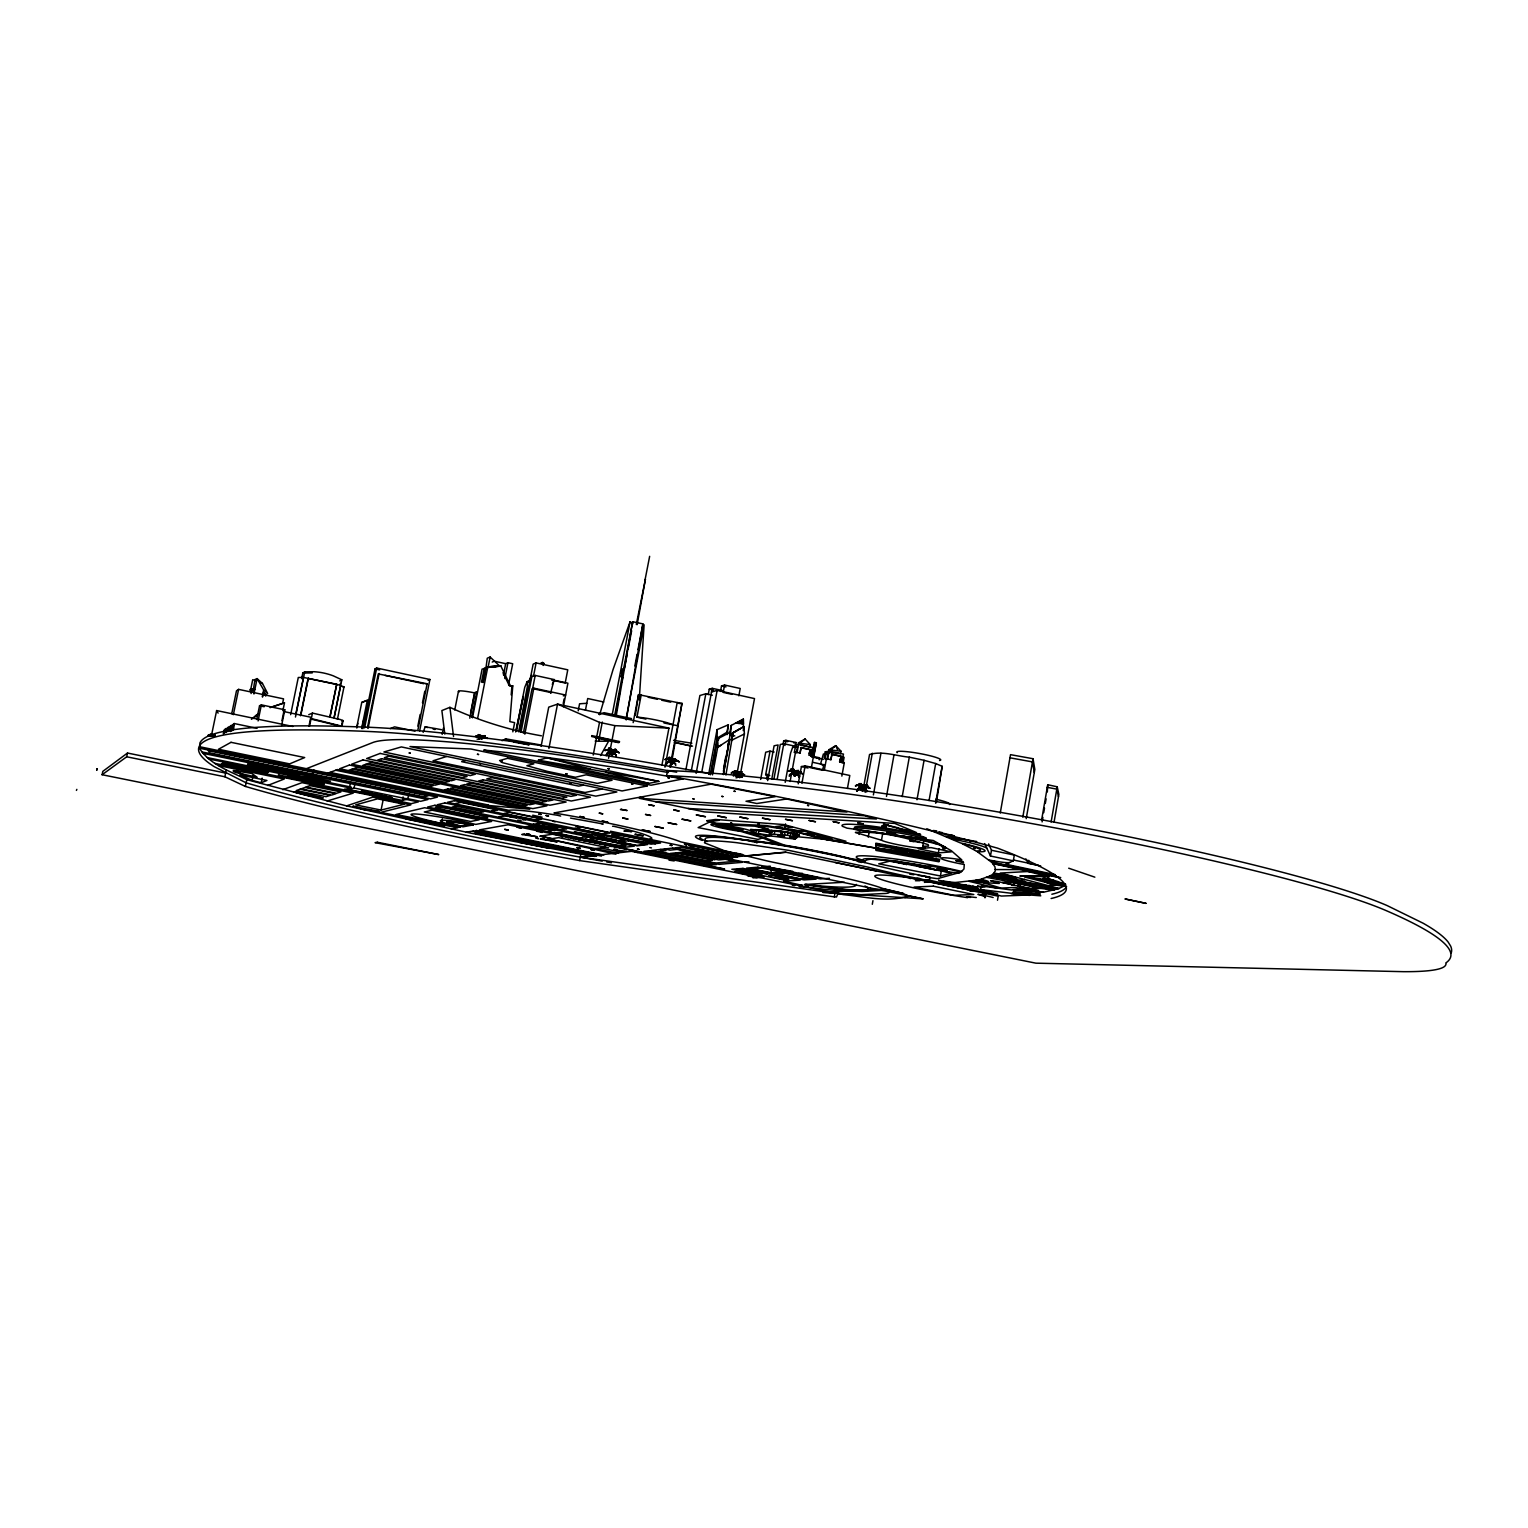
<?xml version="1.0" encoding="UTF-8"?>
<svg xmlns="http://www.w3.org/2000/svg" width="1528" height="1528" viewBox="0 0 1528 1528"><rect width="100%" height="100%" fill="white"/><g stroke="black" fill="none" stroke-linecap="round" stroke-linejoin="round"><path stroke-width="1.5" d="M738.712 776.988L738.043 776.3C734.892 777.637 740.488 775.708 736.84 775.517L738.979 776.358L737.432 775.479L737.451 777.599M209.527 735.541L210.482 735.006C210.157 736.152 203.339 734.739 212.927 735.656L208.362 735.465L211.246 735.56M676.446 760.161L673.848 760.829L678.585 761.269L673.848 760.829M743.276 720.013L743.41 723.565L736.248 722.763L740.259 723.508M794.942 774.677L793.72 773.856L794.942 774.677C797.54 776.549 791.217 774.562 794.942 774.677C794.885 772.843 795.286 775.899 794.866 775.441L793.796 775.364L794.789 776.109M862.155 789.861C863.626 784.609 858.43 780.006 862.212 787.111M742.856 723.489L742.933 719.764L737.394 722.763M794.541 775.269C795.801 769.711 791.428 765.986 794.598 772.499M794.426 775.995L794.961 773.722L795.935 774.734M737.566 776.892L737.928 772.175L734.28 770.838L737.871 771.984L736.706 772.614L737.585 774.238M671.671 760.734C671.862 758.518 670.716 757.067 668.653 757.506C675.013 756.914 668.615 765.986 674.459 762.338L675.796 765.433M292.898 726.488L216.632 710.558L218.103 713.118M611.678 754.545L612.079 749.694L608.488 748.376L612.04 749.503L610.78 750.114L611.544 754.393L614.428 753.304L616.338 755.634L614.428 753.304L612.938 753.495L614.523 754.374M616.433 751.146L613.836 751.814L618.553 752.254L613.836 751.814M213.137 735.942L210.367 734.013L213.213 734.93L211.934 735.426M862.059 790.587L862.518 788.314L861.295 788.448L862.461 789.25C862.594 787.474 862.728 790.453 862.365 790.014L861.124 789.67L862.25 789.976M910.058 853.56L910.153 851.86L933.054 856.024L932.424 857.514M792.975 770.876L794.503 775.746L792.975 770.876L788.391 770.819L790.855 770.322L793.204 771.793L790.205 770.36M910.822 855.183L911.185 852.127L931.984 855.928L931.144 858.774L910.822 855.183L911.089 853.655M911.013 854.095L911.185 852.127M725.915 775.002L733.077 732.657L743.964 726.583L744.403 733.975L736.171 778.038M96.971 768.89L96.722 770.322L97.104 768.737M1047.31 791.962L1047.75 784.743L1057.223 786.805L1058.866 794.464L1054.072 822.083M76.858 789.365L76.419 790.396M611.448 752.387C611.2 749.236 603.235 749.102 610.13 750.172L605.718 750.114L610.13 750.172L611.486 755.08L611.582 752.998L612.499 755.405L610.99 754.259L613.014 753.915L610.99 753.037L612.957 754.507L611.2 754.507L612.155 755.233M611.735 754.183L611.964 750.21L608.392 749.981L612.537 750.42L608.507 750.038L611.028 750.229M671.9 760.81L671.002 759.817C665.043 758.041 675.93 758.423 671.728 763.217M671.422 761.402L670.085 759.168L665.692 758.919L669.837 759.206L671.422 761.402C672.415 766.827 670.525 759.626 673.084 762.911L672.148 762.472L672.377 764.42L670.868 763.274L672.912 762.93L670.907 762.052L672.836 763.522L671.059 763.522L672.034 764.248M737.718 776.701L738.062 772.729L734.567 772.519L738.654 772.958L735.961 772.175L737.451 772.328L737.909 774.295M734.796 735.885L729.983 734.872L743.429 726.774L743.372 719.019L731.224 725.418L730.441 735.369L733.096 735.904M511.192 694.896L511.918 686.187L509.263 685.575L502.999 672.683M509.301 685.633L512.778 685.862L509.836 721.617L514.63 722.649L512.835 731.836M794.923 772.576L794.464 770.532L792.994 770.379C797.31 771.907 788.925 771.086 792.994 770.379L795.744 771.182L792.153 770.532L793.529 770.341C789.155 770.112 798.838 770.437 794.713 775.059M257.105 728.302L234.166 723.527L233.631 729.563L230.384 731.454L230.938 725.475L229.334 730.67M862.556 787.206L859.003 786.175L861.544 786.194L862.155 785.182L860.741 785.029C865.077 786.557 856.711 785.736 860.741 785.029L863.435 785.812L859.29 785.373L862.804 785.583L862.308 789.689L862.9 785.526L866.242 786.462L861.735 790.721L865.249 788.773L867.255 791.179L864.466 788.906L865.478 789.9M227.405 731.339L227.767 727.385L226.182 732.523M228.971 730.403L229.334 726.43L227.748 731.606M224.272 733.192L224.654 729.257L223.26 733.784M225.838 732.275L226.201 728.321L224.807 732.867M639.258 699.767L644.109 624.761L626.232 718.179M906.314 853.273L906.543 850.981M727.08 734.605L728.359 724.788L717.052 729.658L708.648 774.39M622.374 671.881L620.979 676.847M856.96 790.95L859.538 787.608L862.136 790.339L860.608 785.507L856.043 785.43L858.488 784.953L860.799 786.404L857.876 784.991M789.231 776.358L791.867 772.977L793.49 773.856C795.553 779.968 794.77 767.591 796.776 771.564L795.439 772.92M485.656 737.356L483.096 738.005L487.68 738.425L483.593 737.279L481.759 738.979L483.593 737.279L487.107 738.253L483.096 738.005M666.342 764.458L668.939 761.192L671.461 763.885M607.342 753.457L609.347 752.464L606.463 754.316L609.557 752.769C612.327 753.591 606.922 750.821 606.941 753.552L606.234 755.596L608.965 752.177L611.544 754.736M626.213 719.936L642.906 623.882L632.649 621.705L616.261 715.581M621.208 672.893L622.354 668.844M866.72 791.981L866.701 790.396M799.048 777.389L797.597 774.161L794.617 775.384L797.597 774.161L799.602 776.587L796.814 774.295L799.048 775.804M1065.551 885.075L1063.526 886.297L1052.257 884.502A67.748 5.654 10 0 1 1043.337 880.777L1051.589 882.496A22.175 1.853 10 0 0 1054.282 884.349L1058.484 884.999L1058.847 882.859L1056.784 882.706A21.144 1.776 10 0 1 1053.556 880.453L1053.842 880.357A30.235 2.521 10.1 0 1 1061.196 883.108L1065.704 884.254L1062.495 883.432L1062.113 885.571L1064.309 886.221M1058.006 883.49L1061.215 883.203L1060.833 885.342L1062.113 885.571M1058.484 884.999L1059.572 885.132L1059.935 882.993C1055.81 882.515 1058.637 881.446 1057.739 884.96M1062.514 886.183L1062.743 884.865M1063.221 885.839L1064.367 883.91L1064.156 886.297M1063.526 886.297L1063.755 884.96M1063.985 886.049L1064.29 883.757M1026.224 818.664L1034.838 769.443L1033.024 758.728L1010.524 754.66L1000.248 813.068M1020.322 886.183L1020.838 883.222L1018.469 883.337L1017.954 886.278L1032.45 888.704L1040.377 888.379A19.291 1.547 10.1 0 1 1053.384 890.27M1040.721 865.975L1028.191 863.339L1028.707 860.302M1041.58 820.135L1047.75 784.743M1042.096 821.911L1042.898 817.308M1043.7 812.705L1044.503 808.102M1045.305 803.48L1046.107 798.877M1032.45 888.704L1032.966 885.743M1051.111 822.026L1057.223 786.805M1039.861 894.243L1039.804 891.817A47.693 3.763 10.1 0 0 1013.732 890.022L1013.255 892.371A93.991 7.525 10.2 0 0 1039.861 894.243L1039.384 894.166A47.712 3.724 10.1 0 0 1013.331 892.352L1013.331 892.352M1052.868 884.693L1053.098 883.375M1053.48 884.884L1053.709 883.566M1064.462 884.54L1056.784 882.706M1057.166 882.63L1061.062 884.005M1056.879 885.113L1058.102 882.821M615.727 756.379L615.746 754.87M997.478 894.682A29.318 2.235 10.2 0 0 980.193 890.805L981.301 890.748L950.932 884.464L938.612 880.376L948.086 881.713A12.95 1.012 10.2 0 0 956.165 882.401L974.616 880.395A14.478 1.165 10.2 0 0 988.253 881.923A14.478 1.165 10.2 0 0 980.747 879.269L989.781 876.079L1057.987 888.895L1043.471 892.199A49.163 3.877 10.1 0 0 1011.746 890.022L981.301 885.992L980.67 889.563L1026.3 895.083L1001.356 896.057L976.927 889.716L977.557 886.164L982.981 887.042M991.481 850.256L1014.325 855.069L1013.312 860.837L990.469 856.024L991.481 850.256L988.635 843.914M997.497 900.24L998.204 896.172L785.621 852.166L723.89 857.915M1022.805 817.174L1033.024 758.728M1011.651 884.979L1014 884.865L1014.516 881.904M967.682 897.681A69.505 5.272 10.2 0 1 892.123 882.726A67.862 5.138 10.2 0 1 906.983 877.416L929.253 880.739L929.884 877.187A107.571 8.729 10.2 0 1 869.165 863.664L846.168 858.029A96.761 7.525 10.4 0 0 761.536 842.272L737.145 839.063A96.761 7.525 10.4 0 0 705.344 839.426M924.44 882.382L930.877 881.599M938.326 852.891L951.314 851.86L931.049 847.601L918.29 848.689L938.326 852.891L939.051 848.785M940.427 875.983L951.772 873.042L890.652 860.99L878.715 863.836L940.427 875.983L941.458 870.177M947.627 885.323L947.895 883.852M960.749 888.054L960.959 886.851M961.704 887.997L948.621 884.903M902.208 796.642L909.294 757.162C896.325 755.978 882.286 750.706 869.547 754.488L862.881 791.16M896.917 861.162L906.753 864.542L895.198 862.136L895.446 860.761M899.362 863.396L899.61 862.021M916.991 799.736L924.058 760.295L909.294 757.162M913.878 841.718L909.637 840.82L910.994 840.706L911.605 837.268M929.062 800.557L935.69 763.542L924.058 760.295M922.759 846.34L928.566 846.111L928.203 844.659C904.901 837.42 879.727 831.003 855.394 832.435L881.484 840.228A22.404 1.948 10.3 0 0 910.325 846.875A22.404 1.948 10.3 0 0 922.759 846.34L923.581 841.775M925.605 839.502L925.892 837.974A24.009 2.177 10.3 0 0 894.835 830.697A50.997 4.565 10.3 0 0 873.691 827.775L872.049 827.565A40.95 3.667 10.3 0 0 854.572 827.794L854.286 829.303L925.605 839.502A24.009 2.158 10.3 0 0 894.548 832.244A50.997 4.546 10.3 0 0 873.405 829.303L871.781 829.093A40.95 3.648 10.3 0 0 854.286 829.303M935.594 803.174L942.184 766.311L935.69 763.542M936.339 802.544L942.184 766.311M931.144 858.774L931.984 855.928M1044.159 878.466L1043.643 879.001A67.71 5.692 10 0 0 1044.484 879.555M865.192 792.383L872.297 753.228M859.022 834.422L859.844 829.857M873.386 794.923L880.93 753.285M868.248 837.191L869.088 832.493M886.488 796.432L894.033 754.679M881.484 840.228L882.745 833.218M872.297 904.289L872.946 900.68M820.498 764.191L823.382 754.03L828.233 753.915L827.221 759.397L825.216 758.977L826.228 753.476M824.146 758.003L825.273 751.852L829.379 751.05L843.475 754.106L841.317 762.434L842.31 756.952L844.105 757.334L843.093 762.835L841.317 762.434M813.011 762.376L823.726 764.688L822.713 770.303L809.84 767.534M824.337 770.016L826.419 758.747L830.907 759.722L831.92 754.221L841.164 756.226L839.617 761.803L841.164 756.226M828.883 749.713L828.405 752.254L840.553 753.801L841.03 751.241L835.816 745.664L828.883 749.713L841.03 751.241M829.379 751.05L827.221 759.397M831.06 751.738L831.538 749.178L835.816 745.664L837.497 749.732M831.92 754.221L830.907 759.722M841.852 776.129L844.316 762.606L839.617 761.803M847.429 788.448L849.797 775.479L805.122 765.891L801.417 766.578L798.227 783.845M1451.237 952.861A1138.436 94.297 11.1 0 0 1450.588 945.985L1448.162 942.088A1138.436 94.297 11.1 0 0 1423.16 923.237L1387.118 905.569A410.822 36.959 10.1 0 0 1053.9 822.064A410.822 36.959 10.1 0 0 667.545 770.551L666.571 775.651A410.898 36.347 10.1 0 1 1052.945 827.488A410.898 36.347 10.1 0 1 1386.297 910.669A1138.646 92.711 11.1 0 1 1445.851 962.926A447.246 35.411 10.1 0 1 1403.392 971.674L1035.889 963.175L102.109 774.734L126.709 756.78L224.883 776.778L245.397 786.442A359.901 25.537 10.8 0 0 537.226 852.853L579.628 860.589L834.288 896.86L834.937 893.25L580.296 857.151L631.541 851.344L843.399 894.644C864.6 896.707 887.501 902.571 908.129 896.115L903.258 893.46L883.241 888.647M839.349 890.308L836.504 896.993L834.288 896.86M723.584 768.737L725.724 757.029M727.882 745.32L729.181 740.373L728.188 745.645M773.932 778.917L780.292 744.48L783.788 743.735L796.852 746.562M783.062 744.231L783.692 740.813L785.908 740.335L796.107 742.551L795.477 745.989M777.274 778.917L783.788 743.735M784.953 745.492L785.908 740.335M769.826 834.001L770.418 830.812M753.648 832.836L754.24 829.647C747.631 832.053 756.475 834.097 760.104 833.791A12.148 1.012 10.5 0 0 770.8 834.345L769.119 833.696L774.276 834.307L774.868 831.098L772.308 830.487M785.201 782.317L790.606 753.075L792.631 747.383L795.4 746.81L797.406 747.249L796.394 752.75L794.388 752.311L795.4 746.81M760.791 868.019L751.318 868.764L770.876 872.774L771.736 868.133M790.11 781.476L795.534 752.082L800.061 753.056L801.073 747.555L810.375 749.56L808.828 755.176L813.526 755.959L811.463 767.247M780.674 834.517L781.266 831.289L787.971 832.072L787.378 835.3L774.276 834.307M797.024 752.616L798.552 744.365L812.724 747.44L810.547 755.806L811.559 750.305L813.374 750.687L812.361 756.188L813.526 755.959M782.221 834.574L782.813 831.366M784.685 828.501L792.688 827.546L783.52 825.617L775.594 826.591L784.685 828.501L785.526 823.898M784.552 834.861L785.144 831.633M801.073 747.555L800.061 753.056M751.814 832.932L768.317 836.007A23.226 1.91 10.5 0 1 784.991 837.936L795.458 839.101L789.67 837.21L796.718 837.783L790.32 835.854L790.912 832.626L794.636 833.276M801.933 783.234L805.122 765.891M793.013 836.446L793.605 833.218L799.125 834.899A36.214 3.056 10.5 0 1 797.75 836.026L797.196 835.74M810.279 744.575L809.821 747.154L800.271 745.072L800.748 742.512L805.103 738.998L810.279 744.575L798.17 743.047L805.103 738.998M809.171 753.342L810.375 749.56M796.145 834.918L793.204 834.555L797.31 834.555L796.718 837.783M795.152 837L795.744 833.791L797.31 834.555M796.546 834.67L785.086 831.996L758.709 830.067A42.02 3.495 10.4 0 1 768.317 830.411L771.315 831.519A12.148 1.012 10.5 0 1 772.175 832.072M796.432 837.478L797.024 834.25M813.202 748.567L814.653 742.379L812.017 756.704L813.736 757.067L816.372 742.742L814.328 742.436M813.794 755.08L816.372 742.742M819.142 759.817L819.524 757.793L810.547 755.806M741.92 723.794L742.646 719.955L736.916 722.897M742.474 723.909L743.372 719.019M743.219 730.594L743.964 726.583M739.743 777.809L754.507 698.582L717.167 690.369L711.418 692.05M760.657 779.452L765.7 752.234L770.016 751.146L774.104 752.024M752.273 832.779L752.865 829.609M752.406 829.761L760.638 830.965A12.148 1.012 10.5 0 0 771.296 832.282M769.749 775.594L765.662 774.734L770.016 751.146M755.787 833.066L756.379 829.895L750.611 829.437L753.037 830.43M766.559 779.013L767.419 774.333L765.662 774.734M767.667 780.598L774.104 745.798L778.096 744.957L771.736 779.299M758.385 833.467L758.958 830.277L755.462 829.589M691.286 770.971L705.841 693.769L712.354 695.202M708.247 694.629L709.259 689.204L712.22 688.326L722.725 690.618M696.138 773.302L712.22 688.326M701.772 772.175L717.167 690.369M720.49 691.439L721.522 685.938L724.578 685.041L740.221 688.479L738.845 695.832M724.578 685.041L723.202 692.394L732.141 694.361M710.329 774.811L717.224 738.081L717.052 729.658M711.208 772.824L717.587 738.864L730.499 732.122L723.432 774.601M711.513 773.053L712.392 768.431M713.251 763.809L714.989 754.565M716.422 746.963L716.88 744.499M712.01 773.894L712.888 769.272M715.047 757.735L715.906 753.113M718.294 740.392L719.019 738.1M712.506 774.887L717.702 747.249L717.587 738.884M726.717 733.574L728.359 724.788M729.906 732.447L731.224 725.418M723.393 771.315L727.328 750.324M723.393 773.932L729.849 739.418L732.485 739.896L731.568 740.736M731.645 740.297L733.077 732.657L739.762 728.932M661.91 765.184L668.939 728.13L557.529 704.121L548.724 707.139L541.103 746.332M664.966 767.151L677.21 702.536L638.513 694.629L633.165 722.61M669.913 767.132L681.985 703.338L677.21 702.536M670.83 766.789L681.985 703.338M685.881 769.826L699.9 695.507L705.841 693.769M612.117 715.257L630.071 621.781L632.974 623.768M614.695 715.295L632.649 621.705M615.555 714.626L619.566 693.655M621.8 682.004L622.698 677.343M624.494 668.022L627.168 654.06M628.065 649.4L631.637 630.758M608.564 758.289L614.829 725.647L668.939 728.13M636.297 624.494L645.427 579.169L637.138 624.665M649.648 556.326L645.179 579.188M634.846 665.979L637.081 654.27M637.978 649.61L642.906 623.882M635.323 715.448L638.513 694.629M645.962 719.096L636.966 717.148L641.244 694.705M578.214 710.826L579.57 703.797L586.79 703.281M562.017 831.538L561.788 832.817L554.645 832.664L582.149 838.299L582.512 837.058L589.827 837.229M585.453 710.214L587.707 698.525L603.789 702.02M593.227 755.042L599.511 722.362L557.529 704.121L548.915 748.491M598.709 740.736L602.299 722.037M579.628 860.589L580.869 854.171M519.921 731.797L533.157 664.126L536.099 662.904L567.767 669.818L565.207 682.997L551.627 680.036M520.991 732.294L531.839 676.77L535.201 675.433L554.225 679.578L550.577 693.12M533.52 676.102L536.099 662.904M501.203 816.85L499.102 816.659L506.971 815.856M523.34 733.249L532.011 688.841L533.807 688.154L565.646 695.049L563.316 695.87M532.623 688.612L535.201 675.433M524.83 734.166L533.807 688.154M506.876 816.334L509.836 816.391M517.686 820.135L521.124 820.555M523.588 819.18L522.748 819.772L525.575 819.848M552.296 684.372L554.225 679.578M563.202 703.568L564.099 698.926M563.374 706.738L567.9 683.207L553.136 679.998M503.476 674.956L505.692 663.687L507.945 662.694L512.701 663.744L508.614 684.563M504.851 678.547L507.945 662.694M500.84 776.53L383.91 751.986L401.348 746.925L616.873 791.981L595.805 796.145L500.897 776.3M515.662 731.969L523.264 696.596L516.502 731.186M516.178 730.346L524.753 687.313L527.064 681.774L530.846 679.425M518.66 731.816L527.389 686.378L527.064 681.774M519.615 729.601L526.721 696.653M442.165 734.395L443.445 727.958M454.752 709.947L458.438 691.401M441.458 823.401A47.005 3.171 10.9 0 1 411.758 814.118A47.005 3.171 10.9 0 1 457.464 820.192L475.762 824.413L491.653 821.434L424.65 807.739L396.058 814.5L460.329 827.316L441.458 823.401L442.356 818.932M470.548 713.099L474.539 692.891A13.886 1.509 11.1 0 0 461.647 690.904A13.886 1.509 11.1 0 0 459.183 691.936M469.803 718.198L474.883 692.49L476.793 691.706L471.77 717.205M472.477 717.797L482.084 669.13L485.942 668.175L483.115 682.558M510.199 685.308L500.802 665.941L485.637 667.736L482.867 681.66L481.473 682.195L484.223 668.29L485.942 668.175L487.26 658.205L490.125 657.021L499.885 666.246L492.474 667.01M477.653 718.294L487.795 666.876L500.802 665.979L489.533 666.743M485.618 667.736L488.101 667.316L490.125 657.021M381.083 810.069L404.156 804.244L377.569 798.819L355.623 804.893L381.083 810.069L383.299 799.068M350.198 784.208L349.129 789.556L402.361 800.462L403.067 796.909M417.832 726.125L420.162 714.474M422.473 702.842L424.803 691.21M419.627 730.976L429.903 679.482L376.671 668.022L375.028 668.92L362.976 728.589M402.361 800.462L407.823 799.029L408.549 795.458M441.63 729.735A34.074 3.209 11.1 0 0 434.926 728.455L425.166 726.831L423.161 732.332M356.673 727.634L361.773 702.383L368.343 699.748M356.941 727.882L357.858 723.317M361.658 728.34L367.274 700.55L361.773 702.383M361.926 728.608L363.798 719.401M364.6 727.901L376.671 668.022M349.129 789.556L354.057 788.009L354.782 784.418M367.446 727.653L378.276 673.924L427.152 683.78A716.938 131.523 -77.7 0 0 418.003 729.467M308.904 726.354L310.776 717.224L283.826 711.551L281.954 720.681M309.554 726.086L310.986 719.096L341.221 726.335M312.457 713.079L311.33 718.58L341.928 726.22L343.036 720.739L340.61 719.612L312.457 713.079L308.732 714.722M312.934 774.199L209.833 752.922L208.305 750.668L428.05 795.84L423.944 796.89L312.934 774.199L313.832 769.826M329.819 716.957L336.733 684.257L330.105 716.823M340.438 683.341L340.037 685.365L343.991 686.893L337.421 719.325M301.646 678.585L302.792 673.046L304.702 671.842L314.195 671.728A66.01 65.494 28.5 0 1 333.199 675.796L341.814 679.788L334.078 717.854L340.687 685.327L303.556 677.42L298.285 677.496L290.664 714.665M341.584 725.819L342.692 720.337M794.655 774.849L795.343 770.914L798.265 771.411L794.655 771.01L798.762 771.869C798.189 770.036 796.088 773.493 797.463 771.124L796.088 770.685L795.152 772.461M252.12 780.388L239.8 774.868L266.923 780.464L261.173 782.794L252.12 780.388L253.037 775.899M261.173 782.794L262.147 778.115M282.584 703.434L283.539 698.85L238.597 689.376L236.477 690.828L231.74 713.691M270.074 707.655L284.494 702.804L282.89 710.673L284.819 709.813L281.591 725.59M295.63 714.856L303.48 677.668M295.458 717.033L304.702 671.842M300.5 715.658L308.102 678.394L336.733 684.257M300.768 715.505L308.389 678.222M233.364 714.665L238.597 689.376M224.883 776.778L226.316 769.845M251.089 693.559L252.044 688.899L254.87 689.414L252.922 689.949M253.151 690.904L254.985 679.502L257.105 678.623L262.453 683.455L267.648 693.464L263.675 689.93L257.105 678.623L253.934 694.018M256.723 719.478L259.55 705.764L261.383 704.866L284.819 709.813M262.281 696.749L263.675 689.93M262.663 696.844L263.599 692.279L266.903 695.202M258.079 720.929L261.383 704.866M245.397 786.442L246.791 779.681C230.384 771.334 210.807 765.089 200.015 749.197L199.862 743.105A1204.026 90.649 9.7 0 1 369.241 727.29A402.59 34.819 10.6 0 1 709.718 773.645M211.552 735.063L216.632 710.558M126.709 756.78L127.492 753.037L225.647 773.072M737.68 776.472L738.406 772.691L741.214 773.168L737.737 772.767L741.729 773.607L739.991 772.671L741.596 773.645L738.177 774.18M102.109 774.734L102.815 771.373L127.492 753.037M671.709 763.007L672.473 759.225L675.338 759.702L671.842 759.301L675.892 760.142L673.237 760.142L674.631 759.435L673.179 758.996L672.205 760.696M875.888 845.442L940.197 857.055L940.713 854.859L875.869 843.189L875.945 850.408L938.899 861.773L939.338 860.741L939.682 859.309L930.781 857.705M212.889 736.114L215.161 735.503M611.754 754.736C610.703 751.661 615.23 747.746 612.403 752.101M211.876 735.98L209.431 735.426L212.526 735.484M672.396 761.135C675.07 756.513 670.945 761.154 671.518 763.771M738.406 774.62C737.661 771.239 745.511 771.793 738.75 772.251L737.718 777.236L740.469 775.823L741.959 777.389M862.346 790.224L864.332 785.411L863.072 787.531M599.644 714.741L613.072 669.493L630.071 621.781M481.683 738.253L481.836 736.19L485.197 735.77L483.421 736.209C479.754 737.012 489.552 737.661 481.454 736.572L485.446 737.394L483.707 736.477L484.834 736.954L481.721 738.291M542.956 663.267L540.893 663.095L542.402 662.464L543.185 665.463M230.384 731.454L232.542 724.501L232.008 730.518L234.166 723.527M611.678 755.195L612.422 752.826C620.33 749.675 616.223 749.866 612.499 752.865M671.651 764.229L674.326 760.256C681.373 761.02 673.332 758.9 672.473 761.88M685.747 846.703L686.397 844.889L684.353 843.8L742.207 855.947M611.391 749.828L611.907 751.795M528.592 682.386L531.725 674.899M856.769 790.836L860.016 787.913L861.085 788.505M931.335 857.705L931.908 856.387L911.089 852.586M857.284 791.046C855.222 790.11 862.728 785.602 857.857 788.906L859.538 787.608L861.124 788.467M343.991 686.893L342.998 687.142M600.599 755.558L608.621 741.175A375.048 357.762 53.1 0 1 595.194 741.118M864.561 787.226L869.413 787.665L864.561 787.226L867.197 786.519M481.224 737.986C480.002 733.975 475.896 737.317 481.74 736.649L477.767 736.267L480.651 736.076L480.327 737.012C481.855 740.182 479.811 733.02 481.53 736.974M666.934 762.587L669.34 761.498L667.316 762.491M707.082 854.381L694.132 851.669L698.258 850.905L708.782 852.949L698.258 850.905M796.928 772.595L800.806 772.079L802.315 773.951L800.806 772.079L796.928 772.595L799.583 771.907M789.823 774.429L789.308 775.269L792.325 773.302L790.167 774.314M739.839 774.314L744.556 774.753L739.839 774.314L742.417 773.645M481.454 737.356L484.261 736.706L482.676 736.267L481.606 737.852M857.533 789.04L857.857 788.906M793.433 773.913L791.867 772.977L793.49 773.856M670.486 762.09L668.939 761.192L670.525 762.033M737.566 857.055L690.217 847.314L691.095 846.302L688.593 844.965L741.366 856.1M904.958 897.662L906.925 895.446L922.664 898.789M990.755 875.544L1059.305 888.494L1000.21 873.08L1027.981 871.495L1048.934 876.805L1047.119 878.696L1048.8 878.982M542.937 662.694L544.14 663.763L543.147 662.617L542.058 663.591L542.402 662.464M251.432 719.306L256.914 714.531M253.113 718.542L258.614 713.748M863.11 788.295C875.926 782.89 860.035 789.308 864.943 785.717L866.242 786.462L862.193 785.602L864.943 785.717L863.626 785.296L862.747 787.054M738.387 775.326L740.316 773.569L744.021 774.581L740.316 773.569L738.463 775.364M733.325 775.957L734.968 774.696L737.47 777.294L736.057 772.671L732.848 771.965C728.417 775.135 734.223 770.761 732.198 772.633L736.057 772.671C728.608 770.819 740.125 772.843 737.451 777.351M675.796 763.904L672.931 762.529L674.574 763.408M733.669 775.498L736.534 775.517L735.197 775.135M717.224 738.081L727.614 731.816M717.32 740.182L717.702 747.249L721.369 745.053M477.061 739.132L479.945 739.17M717.702 747.249L729.849 739.418M339.751 680.934L341.814 679.788M1064.5 885.801L1058.637 888.685L990.373 875.773L992.474 874.627A14.115 1.165 10.1 0 0 1012.033 878.199A14.115 1.165 10.1 0 0 1013.255 876.747A14.115 1.165 10.1 0 0 993.716 873.156L995.301 870.979L994.976 866.834L992.474 863.282L1060.738 877.607M740.889 777.045L738.96 776.071M938.326 878.428L960.94 872.163L963.958 868.974L964.283 864.504A24.41 2.082 10.2 0 1 948.277 861.066L944.571 859.997A24.41 2.082 10.2 0 1 941.401 857.934L943.234 857.762A24.41 2.082 10.2 0 1 961.8 859.882L951.352 850.733L933.321 840.515L846.989 828.138L842.444 826.304A60.91 5.463 10.3 0 1 920.639 834.46L885.82 825.005M732.657 739.743L744.403 733.975M1013.541 890.767L1013.599 890.729A47.693 3.744 10.1 0 1 1039.67 892.524L1035.774 892.505M1064.386 884.979L1062.342 884.254M762.491 837.917L709.584 822.007L698.143 827.584L758.117 839.407L762.491 837.917L778.019 844.163L773.512 843.456A75.197 5.902 10.4 0 0 745.588 839.961L742.398 839.464A79.38 6.188 10.5 0 0 702.307 840.419M690.217 847.314L693.54 845.71M483.574 735.751L484.911 735.713L482.313 736.229M428.088 680.342L429.903 679.482M284.494 702.804L272.652 706.662M426.197 684.219L427.152 683.78M492.226 662.063L494.193 661.185L505.692 663.687M938.822 878.696L936.301 878.524A83.18 6.36 10.2 0 0 925.662 877.091M1013.312 860.837L1005.653 864.218L1055.237 874.627M214.474 734.892L213.118 735.102L214.531 735.293M935.193 856.444L936.473 856.807M390.213 728.627L394.568 726.87L415.043 731.186M541.428 735.808A375.048 357.762 53.1 0 1 449.901 707.33L441.878 710.558L444.801 734.089M306.421 768.679L372.717 742.57A335.95 29.051 10.6 0 1 668.424 772.557M288.123 776.205L316.602 782.03M267.648 785.487L284.246 779.013L218.924 765.662M328.081 773.149L337.516 769.558L529.815 809.21L482.581 804.931M282.737 789.689L302.009 782.661L353.216 793.127L327.126 801.035M272.118 768.66L269.711 769.52L296.604 775.04M512.778 685.862L511.918 686.187M296.814 779.452A58.79 4.259 11.1 0 1 280.961 776.3L278.306 775.04L324.261 784.208L281.133 776.243M826.037 839.407L846.034 841.259L783.864 824.566L715.486 819.466L706.834 820.689L716.517 823.229L766.54 825.559L788.811 829.685L826.037 839.407L894.396 851.306L823.248 839.139L787.722 829.819L769.52 826.858L757.582 826.285L768.794 829.456L754.756 826.151L721.006 824.566L763.962 837.42L770.494 835.186M269.157 769.673L272.805 768.45M246.791 779.681L346.589 805.886L372.775 797.119L410.803 804.893L380.701 812.361L457.674 827.832L451.257 829.035M446.501 756.513L433.035 760.791L585.09 792.497L602.051 789.04M502.024 740.66L505.195 739.647L529.032 744.69M598.689 714.359L604.095 712.697L631.541 718.618M465.562 760.505L461.666 761.67L578.768 786.137L583.409 785.144M538.41 760.161L547.1 757.831L658.835 781.381L648.789 783.386L538.41 760.161L658.835 781.381M673.581 740.335L691.897 743.219M781.266 831.289L773.397 830.678A25.938 2.177 10.4 0 1 780.235 830.946M615.364 749.694L613.034 749.981M793.872 743.009L796.107 742.551M794.579 745.206L798.552 744.365M797.406 747.249L792.631 747.383M675.414 758.709L673.046 758.996M794.388 752.311L795.534 752.082M349.549 788.372L344.201 789.441L389.373 798.208L344.468 789.575L392.104 797.654L376.022 794.044M455.554 803.518L461.055 802.41L497.536 809.955L491.729 810.986M816.697 758.346L819.524 757.793M798.609 770.399L796.126 770.704M825.216 758.977L826.419 758.747M1057.968 883.642L1054.511 883.031A22.175 1.853 10 0 1 1051.818 881.981M980.67 889.563L984.299 890.652L976.927 889.716M822.007 764.993L823.726 764.688M866.261 785.048L863.759 785.335M843.093 762.835L844.316 762.606M466.307 832.206L471.808 831.232L579.57 853.273A37.551 2.502 10.7 0 0 594.812 856.425M560.681 816.067L557.548 815.284A73.401 5.482 10.7 0 0 508.9 810.337L199.958 746.791M481.759 832.206L480.422 832.435L575.712 851.325M485.216 831.614L483.86 831.843L579.666 850.829M535.965 823.764L538.906 823.248L566.277 828.864L560.394 829.799L533.253 824.222L557.109 828.252M529.758 825.063L533.883 826.132M541.046 823.114L544.369 823.955M552.601 821.147L555.084 821.835M570.536 818.091L603.216 823.993L602.223 824.146M524.868 826.858L528.268 826.285L554.377 830.468L528.994 826.228M717.95 856.291L712.411 855.355M509.626 816.888L516.483 817.9M921.212 866.28L908.167 863.798L930.074 867.923M550.901 824.91L548.953 825.216L562.266 827.24M535.679 829.074L539.136 828.501M538.429 829.628L541.81 829.093M536.614 831.175L542.23 832.493M550.386 829.284L555.008 830.487M562.743 827.584L566.945 828.615M575.521 825.846L578.883 826.744M547.654 831.519L551.092 830.984M553.518 834.078L539.69 836.179L551.837 838.662L540.874 836.007M738.941 776.014L741.386 776.797M543.032 838.299L544.35 838.719M615.937 854.228L548.743 839.101L558.77 837.65L608.698 847.849M561.731 838.261L562.781 838.108M799.125 834.899L794.789 834.937M861.907 787.799L860.608 785.507M567.652 839.464L568.722 839.311M573.153 838.796L574.108 838.662M213.576 735.312L215.352 735.063M578.539 839.884L579.513 839.751M585.53 838.91L587.783 839.502M710.673 821.472L719.363 820.269M252.044 688.899L250.095 689.434A42.306 4.03 11.3 0 0 251.012 690.885M583.925 840.992L584.899 840.858M589.292 842.1L590.285 841.966M1052.62 881.484A22.156 1.853 10 0 1 1051.971 881.159L1051.894 880.72A22.175 1.853 10 0 0 1051.493 880.854M594.678 843.189L595.653 843.055M600.046 844.296L601.039 844.163M628.81 840.725L619.031 841.966L637.539 845.767L647.547 844.564L628.524 840.763M605.394 845.385L606.406 845.251M610.761 846.474L611.773 846.359M595.251 848.594L605.928 847.276M621.151 846.13L622.985 846.684M739.055 772.499L741.443 772.213M645.809 844.316L636.412 845.442L619.317 841.947M626.461 851.211L613.626 849.912L622.03 851.631L619.852 851.879L600.58 847.944M864.141 788.906L865.249 788.773M634.788 851.936L639.716 852.166L637.271 852.433M596.302 856.349L584.556 853.98L597.104 855.642M647.7 851.841L651.234 851.44M642.811 853.025L643.861 852.91M648.139 854.114L649.19 853.999M746.466 870.635L767.514 873.92L740.87 869.165L736.553 869.623L756.952 873.768L762.816 873.519L760.295 873.424M653.449 855.202L654.519 855.088M658.759 856.291L659.848 856.177M664.069 857.38L665.158 857.265M756.952 873.768L761.383 873.328L740.87 869.165M669.379 858.469L670.467 858.354L552.487 834.231M674.688 859.538L681.087 860.531L679.979 860.627M674.192 860.952L669.016 860.149M685.27 861.716L696.959 863.778L695.832 863.874M745.377 856.081L786.003 852.299M969.172 887.462L960.042 888.074M690.561 862.785L691.668 862.69M1043.681 878.886L1051.952 880.338A22.156 1.853 10 0 0 1051.57 880.892M1044.808 879.326L1043.567 879.44A67.71 5.692 10 0 0 1047.158 881.312M707.12 863.989L710.921 863.664M701.123 864.943L724.597 869.05L508.06 824.776L479.525 829.857L588.471 852.032A289.231 21.125 10.7 0 0 603.904 854.973M744.766 862.117L748.911 861.773M706.394 866.032L707.521 865.937M711.647 867.102L712.793 867.006M716.918 868.171L718.064 868.076M770.265 866.166L761.651 866.854L820.326 878.906L829.475 878.333M735.006 871.552L764.038 877.129L752.979 877.874M738.673 872.813L762.701 877.206M744.212 873.959L746.103 873.825M770.876 872.774L780.541 872.087M792.726 871.323L767.381 867.197M859.099 783.558L860.608 784.055L859.309 783.73M749.751 875.086L751.642 874.952M487.795 666.876L500.802 665.979M755.271 876.212L757.181 876.079M802.238 873.271L798.284 873.558L819.6 877.931M918.92 866.567L935.48 869.833M302.792 673.046L312.247 672.912M774.219 877.664L783.253 877.072M940.847 870.903L958.992 873.156M864.905 885.973A114.829 8.213 10.5 0 1 805.428 884.445L844.373 882.248M1053.785 876.136L1056.192 876.002L991.958 862.518L977.232 851.669A41.905 3.763 10.2 0 0 960.482 842.94L926.847 828.749M238.062 770.933L236 771.43L243.659 774.677M886.737 890.155L861.926 891.492L827.698 889.716L806.555 887.023A42.096 2.903 10.5 0 0 804.32 884.502A117.618 8.423 10.5 0 0 870.177 887.959M983.173 882.649L999.293 883.471L990.526 880.682L996.81 881.369L1038.62 890.576L1014.516 887.501L1000.974 888.074L983.173 882.649L968.981 881.312L997.211 888.226M948.792 885.266L946.921 885.361L947.188 883.891L948.831 884.215M956.375 885.17L958.171 885.075M960.539 885.113L962.831 884.999M964.55 884.769L965.925 884.712M829.188 891.741L884.559 889.124L903.258 893.46M963.385 885.705L965.677 885.591M960.195 885.953L961.991 885.877M968.37 885.571L969.764 885.514M966.231 886.278L968.504 886.183M963.996 886.737L965.791 886.66M972.209 886.355L973.603 886.297M969.058 886.87L971.35 886.775M971.904 887.462L974.195 887.348M976.029 887.157L977.442 887.099L943.234 881.408L967.797 887.539M796.699 836.389L797.75 836.026M974.73 888.054L977.022 887.94M977.557 888.627L978.722 888.589L961.685 885.056M1048.609 885.495L1056.803 885.132L1055.753 883.26M975.361 889.525L978.436 889.391M982.351 890.175L981.052 890.232L984.872 891.015M969.974 891.244L974.406 891.053L930.8 882.057M981.587 891.512L983.975 891.817A25.976 1.986 10.2 0 1 997.459 895.141M989.972 891.76L988.673 891.798L997.593 893.651M341.623 720.777L343.036 720.739M916.743 880.243L929.903 880.128M1048.934 876.805L1019.883 876.002L1045.438 875.926M915.444 880.739L919.99 880.701M924.535 880.663L931.335 880.606L977.729 890.9A33.501 2.559 10.2 0 1 982.79 893.173M612.575 826.285L613.683 826.266A73.401 5.482 10.7 0 1 649.667 839.292M649.744 847.582L651.444 847.887M638.914 849.339L637.348 849.014L639.01 849.32M995.205 869.566L1021.201 869.604M1035.889 891.798L1040.281 891.874M1037.283 892.085L1043.471 892.199M1040.778 895.809L1011.116 893.613M688.058 808.484L876.423 819.008L864.37 815.723L655.569 801.684M837.172 893.364L923.275 898.865L675.109 847.811L680.858 847.18L732.275 857.743M1023.454 891.034L1031.878 891.607M1024.543 891.301L1028.822 891.607M896.726 827.737L916.342 832.493L894.759 823.42L704.255 811.865L639.258 798.284L846.913 812.036L786.691 798.991L756.78 803.518L745.989 801.245L775.25 796.68L711.074 784.15L553.957 812.972A106.215 7.888 10.7 0 1 680.819 841.909L741.252 854.61M1023.913 894.911L1029.643 895.389M795.668 836.58L823.248 839.139M950.932 884.464L939.911 883.432L966.135 887.615M803.155 833.562L818.149 834.976M816.888 837.268L831.881 838.7L804.301 831.232L788.811 829.685M933.13 830.506L936.702 830.869M942.127 832.512L938.689 832.168L954.465 835.988L951.428 835.033M738.788 829.895L742.914 829.838L726.297 826.151M1027.981 871.495L1032.393 871.953M1060.356 883.948L1062.877 884.043M776.892 878.218L788.811 879.288L780.56 876.537L768.622 875.468L771.564 877.129M1044.216 878.313L1047.329 878.81M1046.05 878.619L1042.745 878.313A68.855 5.806 10 0 0 1044.14 879.345M771.373 830.525L769.787 830.563L771.392 831.156A12.148 1.012 10.5 0 1 760.696 830.602L758.958 830.277M1045.897 879.44L1042.573 879.269A68.875 5.787 10 0 0 1047.138 881.541M743.41 723.794L735.904 722.954L738.922 723.508M984.299 890.652L978.34 889.984L992.703 893.517M795.992 774.371L797.788 775.288M337.459 725.895L340.515 726.239M886.947 825.044L888.322 825.082L883.337 824.222L898.254 827.851M875.926 848.135L906.467 851.784M775.097 830.965L791.332 832.55M751.757 841.603L755.634 842.119M945.584 882.153L950.282 882.783M947.914 882.897L951.982 883.432M950.244 883.642L953.682 884.101M960.367 872.45A18.584 1.509 10.2 0 0 945.947 868.649A18.584 1.509 10.2 0 0 927.152 865.956L925.338 866.051A60.585 4.851 10.3 0 0 864.103 860.894L849.606 858.373A75.197 5.902 10.4 0 0 784.552 845.175L763.962 837.42M772.003 830.602L768.317 830.411M921.288 837.306L925.892 837.974M1045.4 879.288L1047.196 879.631M887.749 860.57L890.652 860.99M214.741 735.827L213.194 735.598L214.207 735.999M771.277 830.334L772.71 830.716M1027.809 876.996L1044.789 879.67M1044.598 880.185L1024.524 877.015L1056.803 885.132M1059.401 883.661L1062.724 884.234M1059.572 885.132L1060.833 885.342M888.78 861.066L895.198 862.136M677.954 703.224L681.125 703.739M663.954 722.973L677.744 725.724M513.484 742.016L528.822 744.843M945.526 836.255L976.755 841.546M1046.986 879.517L1053.403 881.274A21.144 1.776 10 0 0 1056.65 883.509M919.321 855.107L917.277 855.222L919.245 855.565M923.275 856.272L927.305 856.998M875.888 843.914L940.541 855.584M875.907 847.792L910.764 854.076M915.215 854.897L919.665 855.699M875.926 849.281L939.338 860.741M1009.97 757.812L1032.47 761.899L1034.303 772.519M910.898 853.674L931.717 857.456M1056.612 884.254L1054.664 883.891M587.44 855.374L471.808 833.371L346.589 805.886M602.242 861.143L537.894 849.434A359.844 25.976 10.8 0 1 246.142 782.833L214.207 766.655A1204.198 89.35 9.7 0 1 368.401 731.473A402.666 34.323 10.6 0 1 676.675 772.194M606.941 753.552L606.349 755.405M708.591 853.063L731.95 857.838M1047.291 787.34L1056.822 789.136L1058.465 796.756M787.378 835.3L790.32 835.854M1054.186 890.041L986.381 877.32M733.039 859.213L720.013 856.692M989.437 876.27L1057.395 889.067M1048.705 879.039L1050.424 879.288M909.58 863.874L914.145 864.772M318.512 783.749L319.638 783.959M596.359 855.47L472.897 831.041L576.342 852.07A30.35 2.025 10.7 0 0 596.073 856.349M745.626 869.833L748.51 870.406M614.199 848.957L616.949 849.511M660.325 849.472L665.941 850.619L658.396 851.44L715.161 863.072L735.121 861.314L677.095 849.396L670.085 850.16L664.432 849.014M207.254 757.582L351.249 787.092M406.773 798.476L420.639 801.321L427.916 799.507L203.167 753.38M354.057 788.009L407.823 799.029M209.183 759.053L351.516 788.219M404.5 799.068L418.328 801.894L411.204 803.671L214.875 763.37M783.692 881.14L802.372 885.4A28.822 1.986 10.5 0 1 798.743 885.896M748.701 875.678L757.812 877.549M747.479 875.754L756.589 877.626M548.743 839.101L618.458 853.331M835.033 862.461L876.155 870.903M335.721 770.246L516.292 807.452M330.01 772.404L488.406 805.008M532.718 815.226L542.154 817.174M610.474 831.232L736.286 857.112M199.996 748.319L437.39 797.119L430.476 798.857L202.097 751.967M299.144 774.219L249.293 763.618L247.479 764.286L270.914 769.1M1016.636 882.344L1020.838 883.222M1014.267 882.458L1018.469 883.337M1040.377 888.379L1010.084 882.057L1002.349 882.439L1014 884.865M950.053 885.762L960.997 888.035M730.709 735.025L732.561 735.407M910.994 840.706L919.455 842.482M991.615 862.04L1055.733 875.506M992.742 863.645L1058.847 877.492M1013.408 859.997L1038.18 865.211M259.55 705.764L264.21 706.738M736.343 853.197L742.723 854.534M591.756 735.598L619.585 741.538M595.557 736.821L611.773 740.278M591.584 736.515L619.413 742.436M595.366 737.737L618.534 742.665M375.028 668.92L379.632 669.913M385.113 675.395L423.905 683.742M599.511 722.362L614.829 725.647M801.417 766.578L808.083 768.011M674.306 742.226L692.547 746.141M675.28 742.665L691.344 746.122M783.692 740.813L787.76 741.691M534.743 689.071L551.665 692.719M825.273 751.852L829.284 752.712M800.557 747.65L809.84 749.656M831.366 754.316L840.61 756.322M811.654 756.914L823.267 759.416M648.197 697.265L657.212 699.232M661.739 700.225L670.754 702.192M721.522 685.938L725.972 686.931M709.259 689.204L713.461 690.121M981.301 885.992L984.853 886.966M368.076 792.516L388.895 797.177L361.353 790.969M936.015 869.795L924.249 866.109A60.356 4.832 10.3 0 0 890.881 860.933L871.094 859.194A139.124 11.078 10.1 0 0 865.268 861.334L856.1 860.092L864.466 862.518M1050.023 879.307L1053.842 880.357M1049.889 880.128L1052.525 880.854M540.836 744.957L505.099 738.75L506.799 739.858M433.112 729.047L435.022 729.505M861.696 862.48L857.991 861.582L858.927 861.162A73.153 5.73 10.4 0 0 754.24 841.317L757.029 842.94M605.871 772.308L648.789 783.386M547.1 757.831L590.534 769.081M820.479 837.611L818.779 837.153L827.851 838.299M1051.207 879.574L1052.83 880.185M800.424 830.831L802.544 831.423L792.765 830.086M639.869 797.215L644.721 798.647M793.567 834.861L794.694 835.186M425.166 726.831L427.573 727.557M1057.242 882.993L1054.645 882.21A22.156 1.853 10 0 1 1053.518 881.828M1057.185 883.356L1054.587 882.573A22.175 1.853 10 0 1 1053.441 882.21M632.592 850.256L635.915 851.287M957.368 883.279L959.813 884.063M952.651 882.668L954.981 883.413M1052.486 883.184L1050.118 882.401M1051.34 882.363L1052.563 882.745M752.941 830.105L754.393 830.583M1068.702 868.21L1094.85 877.168M260.753 682.844L262.453 683.455M884.559 889.124L880.529 887.634A97.696 6.991 10.4 0 0 844.277 877.912A383.604 25.441 10.6 0 0 810.833 870.387L803.919 868.878A383.604 25.441 10.6 0 0 768.24 861.2L724.005 850.561L704.694 842.921A96.78 7.411 10.4 0 1 736.477 842.654L788.983 850.408L868.515 867.255A107.59 8.595 10.2 0 0 929.253 880.739M864.103 860.894L857.857 858.469A67.71 5.463 10.3 0 1 876.976 856.711L895.943 859.061A67.71 5.463 10.3 0 1 961.647 871.418M613.186 753.877L612.27 753.839M479.505 738.941L478.971 738.941M706.834 820.689L709.584 822.007M981.683 891.607L982.905 892.027A36.844 2.808 10.2 0 1 983.173 894.377M801.054 884.693L802.372 885.4M749.809 841.355L748.414 840.553A78.902 6.15 10.5 0 0 707.33 841.47M256.036 680.686L252.731 679.693L250.516 690.408M673.084 762.911L672.167 762.854M738.979 776.358L738.043 776.3M863.473 789.308L862.518 788.314L862.289 789.441M741.844 777.389L740.469 775.823L740.622 776.892M480.842 738.559L479.563 736.42C472.286 736.477 475.475 735.751 479.83 737.279L475.8 736.362L479.563 736.42L480.269 737.757M965.295 839.598A19.826 1.814 10.1 0 0 952.116 839.044L952.288 839.273M263.599 692.279L265.776 696.099M1025.88 858.908L1028.191 863.339M984.72 843.571L990.469 856.024M449.901 707.33L453.549 736.534M952.116 839.044A37.933 3.438 10.2 0 1 987.031 848.575M1009.454 862.537A15.07 1.318 10.1 0 1 989.17 859.997M734.834 829.609A11.938 0.993 10.5 0 1 718.446 826.361A11.938 0.993 10.5 0 1 720.91 825.406M753.037 832.206A19.654 1.623 10.5 0 1 745.435 831.881M722.324 824.967A19.654 1.623 10.5 0 1 741.577 828.329A19.654 1.623 10.5 0 1 753.132 831.786M452.498 825.177A43.051 2.903 10.8 0 1 464.856 822.771M1024.562 879.326A25.212 2.082 10.1 0 1 1003.648 877.989M1051.646 883.088A68.875 5.787 10 0 1 1049.239 882.286M794.732 885.552A28.822 1.986 10.5 0 1 792.287 885.266M1066.582 886.526A784.914 65.055 11.2 0 1 1051.856 894.243M935.709 799.182A25.995 2.655 10.2 0 1 949.442 804.511M897.261 752.712A22.328 2.579 10.2 0 1 920.104 753.61A22.328 2.579 10.2 0 1 939.567 760.524M984.796 897.738A34.361 2.579 10.2 0 0 977.863 894.357L978.588 894.338A21.717 1.643 10.2 0 1 993.162 897.509M976.296 897.528A34.361 2.579 10.2 0 1 968.867 896.649L966.422 896.898A57.434 4.336 10.2 0 0 970.49 897.452M804.817 887.042A42.096 2.903 10.5 0 1 799.717 886.717M856.329 884.406A181.756 13.103 10.6 0 1 805.428 884.445M636.966 717.148A21.698 2.407 10.8 0 1 657.556 720.318A21.698 2.407 10.8 0 1 672.969 724.921M601.516 856.081A66.926 4.527 10.7 0 1 584.403 852.529L476.048 830.468L587.058 852.204A290.263 21.163 10.7 0 0 600.466 854.782M1051.13 898.502A785.067 63.947 11.2 0 0 997.746 848.212A402.723 33.731 10.6 0 0 666.571 775.651M318.072 783.883A54.951 3.973 11.1 0 1 302.907 780.693M822.904 892.467A359.844 25.976 10.8 0 0 827.125 892.829L861.353 894.663L882.821 893.574A97.696 6.991 10.4 0 0 887.348 890.442M611.429 862.766A359.844 25.976 10.8 0 1 606.75 861.945M740.66 831.347A19.024 1.566 10.5 0 1 714.55 826.19A19.024 1.566 10.5 0 1 718.466 824.681M977.557 886.164A69.486 5.348 10.2 0 1 982.428 887.271M909.695 874.15A67.862 5.214 10.2 0 1 913.954 874.742M918.366 875.372A67.862 5.214 10.2 0 1 929.884 877.187M910.077 878.562A60.318 4.622 10.2 0 1 911.127 878.352M916.895 878.237A60.318 4.622 10.2 0 1 919.646 878.39M1045.114 879.498A67.748 5.711 10 0 1 1043.72 878.619M1052.544 881.847A22.175 1.853 10 0 1 1051.894 881.541M368.095 728.455A720.605 118.783 -77.7 0 1 379.154 673.466M479.658 763.522L480.671 763.733L479.658 763.522M613.396 750.687L615.86 751.184L611.945 750.305L615.994 751.146C612.04 745.626 611.047 757.85 612.212 751.642L613.244 750L614.753 750.439L613.396 750.687M679.081 761.918L678.298 761.173L679.081 761.918M619.069 752.884L618.305 752.158L619.069 752.884M739.113 773.13L740.488 772.901L739.113 773.13M797.406 771.831L794.56 776.09L797.406 771.831L800.806 772.079L797.406 771.831M937.161 868.592L946.882 870.349L937.161 868.592M605.069 750.534L606.043 749.981L605.107 750.63M665.005 759.55L665.998 758.996L665.005 759.55M671.117 759.244L672.587 759.454L668.576 759.053L671.117 759.244M668.022 758.633L670.314 760.065L666.838 758.461L668.022 758.633M565.952 773.703L566.984 773.932L565.952 773.703M569.887 782.909L570.88 783.138L569.887 782.909M787.76 771.277L788.83 770.704L787.76 771.277M855.413 785.889L856.52 785.335L855.527 785.984M608.068 768.622L609.137 768.87L608.068 768.622M631.752 783.883L632.783 784.112L631.752 783.883M668.061 777.771L669.13 778L668.061 777.771M993.448 873.538L992.856 874.322L1000.038 876.098L1013.656 877.664L993.448 873.538M693.005 798.819L694.018 799.048L693.005 798.819M721.846 796.355L722.878 796.585L721.846 796.355M734.109 791.198L735.159 791.428L734.109 791.198M717.74 829.857L717.74 829.857M485.579 738.253L483.364 737.642L485.579 738.253M730.842 823L731.778 823.21L730.842 823M869.871 788.314L868.993 787.55L869.871 788.314M616.09 752.043L613.779 751.394L616.09 752.043M675.968 761.039L673.619 760.39L675.968 761.039M758.155 823.955L759.11 824.165L758.155 823.955M741.806 774.486L739.456 773.856L741.806 774.486M479.41 734.892L478.111 734.701L481.511 735.789L478.436 734.624L479.41 734.834M798.819 772.786L796.374 772.117L798.819 772.786M750.554 836.313L750.554 836.313M766.426 831.003L767.362 831.213L766.426 831.003M866.28 787.359L863.836 786.691L866.28 787.359M807.548 805.351L808.579 805.6L807.548 805.351M696.386 814.94L705.42 816.697L696.386 814.94M777.064 830.946L778 831.156L777.064 830.946M609.787 748.586L608.87 748.319L609.787 748.586M886.794 832.302L895.637 833.982L886.794 832.302M669.665 757.563L669.684 757.487M955.936 860.684L963.538 862.728L963.022 861.525L955.936 860.684M802.353 830.411L803.308 830.621L802.353 830.411M797.406 835.644L798.342 835.854L797.406 835.644M735.56 771.029L735.56 771.029M792.383 769.195L791.065 769.004L792.383 769.195M838.891 839.636L839.827 839.846L838.891 839.636M865.765 784.647L866.911 784.819L865.765 784.647M230.995 742.321L218.485 749.255L289.632 763.885L304.683 757.544L230.995 742.321M642.276 829.971L650.298 831.538L642.276 829.971M635.19 834.269L643.04 835.816L635.19 834.269M654.939 826.476L663.152 828.081L654.939 826.476M668.214 822.809L676.617 824.451L668.214 822.809M740.927 771.812L741.997 771.984L740.927 771.812M682.099 819.199L690.713 820.899L682.099 819.199M793.758 771.544L791.217 771.544L793.758 771.544M736.687 773.302L734.242 773.302L736.687 773.302M223.355 762.969L221.331 764L266.197 773.168L268.489 772.213L223.355 762.969M670.544 759.779L668.118 759.779L670.544 759.779M610.436 750.764L608.048 750.745L610.436 750.764M614.829 749.293L615.841 749.446L614.829 749.293M479.582 736.954L477.271 736.954L479.582 736.954M882.897 851.363L882.897 851.363M911.567 837.955L912.541 838.184L911.567 837.955M210.883 735.923L208.973 735.923L210.883 735.923M984.739 881.121L975.571 880.243L979.773 879.536L984.739 881.121M929.291 841.794L930.265 842.024L929.291 841.794M907.594 853.235L910.23 853.713L907.422 853.331M905.626 855.298L905.626 855.298M943.731 847.371L944.705 847.582L943.731 847.371M924.726 858.66L924.726 858.66M969.688 841.279L970.681 841.508L969.688 841.279M915.558 865.001L915.558 865.001M233.688 770.551L233.306 770.704A42.44 2.961 11.1 0 0 236.248 772.652L257.105 777.179L251.681 773.454L233.688 770.551M974.043 848.155L975.017 848.365L974.043 848.155M940.885 869.394L940.885 869.394M961.589 861.964L961.589 861.964M349.415 765.05L339.636 768.756L532.852 808.618L546.89 805.829L349.415 765.05M362.995 759.913L351.669 764.21L549.984 805.218L566.124 802.028L362.995 759.913M380.128 753.419L366.644 758.537L571.262 801.016L590.476 797.196L380.128 753.419M807.242 833.562L814.176 834.918L807.242 833.562M993.735 861.085L994.69 861.295L993.735 861.085M593.934 833.868L591.794 834.632L602.166 836.695L604.362 835.931L593.934 833.868M778.038 835.568L784.513 836.847L778.038 835.568M352.223 769.1L349.053 770.227L429.253 786.767L432.94 785.774L352.223 769.1M357.399 767.266L354.076 768.45L435.098 785.182L438.937 784.131L357.399 767.266M366.204 764.153L362.881 765.318L445.336 782.393L449.194 781.343L366.204 764.153M371.208 762.376L367.981 763.522L451.257 780.77L455.019 779.738L371.208 762.376M381.561 758.709L377.683 760.084L462.545 777.695L467.052 776.472L381.561 758.709M388.685 756.169L384.368 757.697L470.318 775.575L475.323 774.199L388.685 756.169M309.993 785.602L305.906 787.035L336.504 793.299L340.878 791.924L309.993 785.602M300.08 789.212L296.184 790.587L326.094 796.68L330.277 795.362L300.08 789.212M305.065 787.474L301.073 788.868L331.595 795.095L335.873 793.758L305.065 787.474M1001.547 866.834L1001.547 866.834M980.231 880.3L980.231 880.3M999.904 875.296L999.904 875.296M983.173 883.929L983.173 883.929M999.885 879.135L999.885 879.135M299.774 774.008L296.146 775.193L330.506 781.285L299.774 774.008M1039.708 878.256L1039.708 878.256M1007.716 889.029L1007.716 889.029M1025.46 883.833L1025.46 883.833M1039.804 880.052L1039.804 880.052M1037.264 883.7L1037.264 883.7M1022.06 889.181L1022.06 889.181M717.874 815.971L726.297 817.671L717.874 815.971M1055.313 881.274L1055.313 881.274M1061.024 880.567L1061.024 880.567M507.563 758.308L499.599 760.581L502.215 761.116L500.63 761.574L502.349 762.625L515.127 765.948L597.41 783.386L612.04 780.254L586.084 774.811L575.445 777.255L547.177 771.334L526.893 765.681L533.864 763.847L507.563 758.308M1046.05 887.692L1046.05 887.692M1038.734 891.053L1038.734 891.053M1055.485 886.355L1055.485 886.355M739.934 817.06L747.841 818.664L739.934 817.06M353.083 806.23L363.893 809.573L379.613 811.616L353.083 806.23M1048.857 890.69L1048.857 890.69M762.491 818.168L769.883 819.657L762.491 818.168M448.086 788.925L444.476 789.861L523.053 806.077L527.16 805.256L448.086 788.925M454.332 787.302L450.454 788.314L529.815 804.702L534.208 803.823L454.332 787.302M464.837 784.571L460.616 785.678L541.332 802.372L546.088 801.398L464.837 784.571M470.815 783.024L466.67 784.093L548.17 800.978L552.869 800.042L470.815 783.024M483.173 779.815L478.531 781.018L561.597 798.265L566.831 797.196L483.173 779.815M491.653 777.599L486.783 778.879L570.937 796.374L576.438 795.248L491.653 777.599M785.545 819.314L792.402 820.689L785.545 819.314M809.114 820.46L815.436 821.739L809.114 820.46M434.926 805.294L427.611 807.032L624.532 847.314L634.349 846.149L434.926 805.294M444.801 802.964L437.314 804.74L615.211 841.183L624.933 839.923L444.801 802.964M454.561 800.653L447.437 802.334L651.062 844.144L660.573 843.017L454.561 800.653M833.218 821.663L838.987 822.828L833.218 821.663M432.08 810.222L424.287 811.998L470.681 821.472L479.104 819.829L432.08 810.222M456.203 806.154L452.25 807.051L479.505 812.629L483.631 811.788L456.203 806.154M406.868 818.645L405.913 818.855L444.533 826.304L436.893 824.184A34.227 2.235 10.9 0 0 417.259 820.211L406.868 818.645M857.876 822.866L863.091 823.917L857.876 822.866M509.55 812.38L503.954 813.488L535.755 820.001L541.619 818.97L509.55 812.38M647.07 786.003L622.068 790.95L410.001 746.562L470.93 749.006L647.07 786.003M682.901 778.917L651.043 785.22L483.765 750.057A325.693 27.924 10.6 0 1 682.901 778.917M468.886 824.547L461.131 826.018A23.283 1.566 10.8 0 1 450.34 822.293A23.283 1.566 10.8 0 1 468.886 824.547M377.32 842.234L375.086 842.654L438.746 854.572L377.32 842.234M473.355 824.872L463.003 826.82A30.159 2.044 10.8 0 1 447.169 821.567A30.159 2.044 10.8 0 1 473.355 824.872M538.964 814.08L541.046 814.5L538.964 814.08M546.126 815.551L548.476 816.028L546.126 815.551M938.727 868.821L945.507 870.177L938.727 868.821M478.436 832.779L475.208 833.352L505.271 839.445L508.652 838.929L478.436 832.779M504.698 829.36L508.194 830.067L504.698 829.36M517.209 827.202L521.296 828.042L517.209 827.202M579.876 816.468L584.173 817.346L579.876 816.468M599.301 813.125L602.662 813.832L599.301 813.125M621.418 809.343L620.444 809.496L627.129 810.528L621.418 809.343M648.636 804.664L653.965 805.772L648.636 804.664M602.127 821.052L607.705 822.198L602.127 821.052M622.794 817.996L627.855 819.046L622.794 817.996M645.542 814.443L650.565 815.474L645.542 814.443M673.886 809.955L678.986 811.005L673.886 809.955M524.142 834.116L521.812 834.498L537.188 836.79L524.142 834.116M526.702 833.849L529.719 834.46L526.702 833.849M582.072 827.202L575.063 828.291L602.414 833.906L609.691 832.875L582.072 827.202M536.118 838.108L538.41 838.586L536.118 838.108M522.71 841.794L519.272 842.291L549.106 848.365L552.697 847.887L522.71 841.794M542.02 838.815L540.282 839.082L557.223 841.909L542.02 838.815M626.9 830.659L623.921 831.098L631.637 831.652L626.9 830.659M576.877 847.62L580.334 848.326L576.877 847.62M591.107 849.606L594.125 850.236L591.107 849.606M648.923 850.733L643.937 851.287L711.055 865.02L716.46 864.561L648.923 850.733M672.836 848.078L651.444 850.447L719.191 864.332L742.321 862.327L672.836 848.078M792.612 769.023L792.765 769.119M675.854 852.834L670.104 853.445L706.566 860.913L712.564 860.359L675.854 852.834M680.246 852.471L677.439 852.758L715.18 859.634L680.246 852.471M686.836 851.65L681.278 852.223L718.733 859.92L724.539 859.385L686.836 851.65M735.77 770.876L735.904 770.971M609.959 748.395L610.092 748.491M742.952 868.401L731.836 869.279L788.429 880.854L800.233 880.128L742.952 868.401M757.907 867.216L746.562 868.114L804.072 879.899L816.105 879.154L757.907 867.216M785.411 873.271L776.53 873.901L799.736 878.638L808.809 878.084L785.411 873.271M670.162 845.213L671.842 845.538L670.162 845.213M933.302 886.164L914.05 887.08L953.873 895.293L973.794 894.529L933.302 886.164M1146.019 903.354L1125.219 898.999L1146.019 903.354M630.491 849.797L632.038 850.122L630.625 849.816M883.184 826.113L881.675 826.037L886.316 826.896L883.184 826.113M478.531 754.507L477.481 754.259L478.531 754.507M410.23 753.151L409.237 752.979L410.23 753.151M603.445 837.268L597.983 836.905L616.777 840.381L603.445 837.268M655.416 843.628L648.865 842.463A21.621 1.585 10.7 0 1 625.869 838.605A21.621 1.585 10.7 0 1 611.792 834.517A21.793 1.604 10.7 0 1 632.936 837.707A21.793 1.604 10.7 0 1 650.737 842.195L655.416 843.628M300.691 792.516L293.529 791.867L298.017 793.108A41.409 2.808 11 0 0 309.592 795.897L323.267 797.998L300.691 792.516M589.235 834.441L574.241 831.958L592.31 835.759L589.235 834.441M474.482 814.042L451.524 809.343A13.962 0.993 10.9 0 0 435.614 807.109A13.962 0.993 10.9 0 0 446.711 810.413L469.478 815.073A14.058 0.993 10.9 0 0 487.489 817.728A14.058 0.993 10.9 0 0 474.482 814.042M975.322 850.485L962.143 843.685A41.027 3.686 10.2 0 1 976.182 851.02L975.322 850.485M935.289 843.647A39.919 3.534 10.3 0 0 892.868 835.147A27.695 2.464 10.2 0 1 921.651 839.617A27.695 2.464 10.2 0 1 940.14 845.079A183.245 16.159 10.5 0 1 942.852 848.919A39.919 3.534 10.3 0 0 935.289 843.647M597.314 841.259A18.164 1.28 10.7 0 0 625.697 845.691A18.164 1.28 10.7 0 0 600.848 839.674A18.164 1.28 10.7 0 0 597.314 841.259"/></g></svg>
